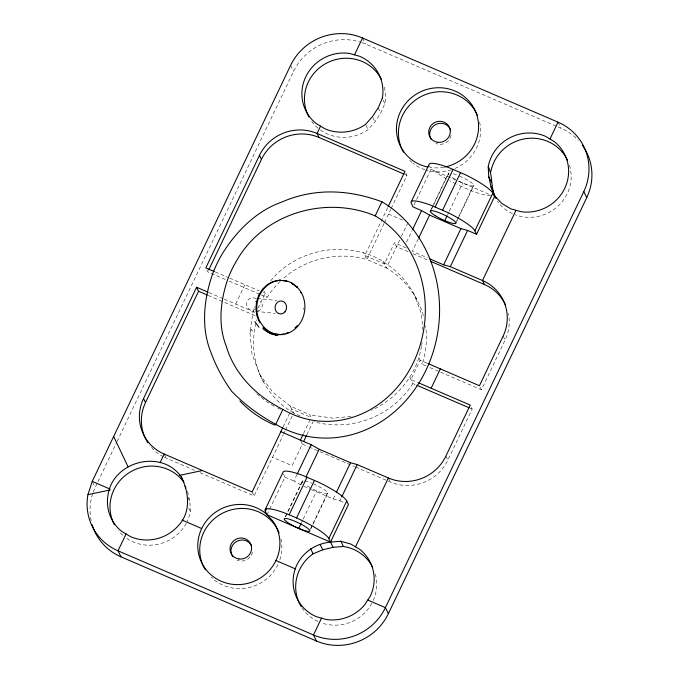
<?xml version="1.0" encoding="UTF-8"?>
<svg xmlns="http://www.w3.org/2000/svg" width="679" height="679" viewBox="0 0 679 679"><rect width="100%" height="100%" fill="white"/><g stroke="black" fill="none" stroke-linecap="round" stroke-linejoin="round"><path stroke-width="0.51" stroke-dasharray="3.4 2.55" d="M263.367 381.81L259.718 374.367L251.909 353.759L249.906 331.912L253.479 309.386L254.642 306.619M421.6 345.348L422.1 342.411M421.421 346.315C417.39 374.273 396.85 398.997 371.311 410.277M426.03 365.896L422.143 364.224L422.44 363.324A87.056 83.729 -26.1 0 0 425.521 325.793M320.429 130.012A40.825 39.263 -26.1 0 0 368.06 129.621L374.986 121.897L380.715 113.045L384.857 103.658A40.825 39.263 -26.1 0 0 383.788 85.248M249.974 332.574L251.374 329.544L250.67 328.644M93.261 492.02A54.43 52.351 -26.1 0 1 95.196 487.42L97.479 482.633M97.929 481.683L116.627 442.462M117.085 441.511L293.583 71.354A54.43 52.351 -26.1 0 1 360.863 42.268M235.689 304.082L244.915 284.722M258.071 308.164L265.099 293.421L263.172 292.59M283.101 426.972L291.647 409.055L311.186 417.466L309.879 414.793A159.429 27.78 25.5 0 1 290.128 405.957L272.831 392.326L259.718 374.367M387.658 207.681L364.861 255.508L384.407 263.919L394.55 242.641L406.984 248.353M199.965 472.643L254.09 495.95L283.304 434.687M283.754 433.745L285.095 430.927M285.545 429.985L292.267 415.887M383.991 223.527L366.83 259.522L365.913 259.268A87.056 83.729 -26.1 0 0 282.311 279.434M384.441 222.576L390.756 209.336M391.206 208.394L406.959 175.352L404.99 171.337M303.547 433.499L310.286 419.359M413.944 205.058L416.185 200.347M416.634 199.414L430.987 169.309L429.281 165.829M267 514.741L269.24 510.039M269.69 509.097L284.934 477.116L283.228 473.636M300.789 440.909L302.367 444.117L292.097 465.658L272.551 457.247M306.866 434.687L313.155 421.489M399.625 240.145L386.368 267.942A87.056 83.729 -26.1 0 1 423.594 316.626M401.399 236.428L407.604 223.399M406.594 242.089L412.051 230.639M301.009 484.984L293.914 480.987L296.647 475.266M431.284 209.064L432.183 207.18M432.633 206.246L448.327 173.323M431.742 208.835L433.541 205.075M433.983 204.133L448.335 174.036M285.239 516.872L302.282 481.131M285.689 516.643L302.291 481.844M418.222 238.949L412.306 251.349L427.498 257.893M447.503 214.971L448.844 212.145M449.294 211.211L462.747 182.99M301.451 522.779L302.792 519.953M303.241 519.011L316.694 490.798M456.704 220.717L458.495 216.957M458.945 216.015L473.747 184.977M455.813 223.315L457.612 219.555M458.062 218.613L473.755 185.69M310.651 528.525L327.694 492.784M310.659 529.247L312.459 525.478M312.9 524.536L327.702 493.497M311.398 489.567L333.236 498.972L335.511 494.202M333.236 498.972L339.907 500.788L341.724 496.977M355.524 467.008L390.315 481.997A43.541 41.877 -26.1 0 0 447.86 460.124L472.194 409.098L470.224 405.083M440.612 372.168L481.419 389.746L505.108 340.077A43.541 41.877 -26.1 0 0 508.367 313.528M270.658 280.851C287.658 259.76 315.141 248.692 341.851 249.278C357.561 250.704 373.475 253.921 386.224 263.834C399.617 272.372 409.717 285.01 416.617 299.193M257.714 311.024C262.272 310.261 263.825 304.311 260.515 301.221M350.967 416.405L333.016 418.196L309.879 414.793M257.18 298.412L276.981 300.534M255.703 311.305L275.334 313.409M256.458 298.616C245.603 294.219 242.641 309.599 253.632 311.084M361.814 42.582A54.43 52.351 -26.1 0 1 365.514 44.016L557.077 126.515M558.045 126.931L560.964 128.187A54.43 52.351 -26.1 0 1 578.27 140.307M430.987 169.309L490.611 194.983M405.032 174.52L406.959 175.352M388.507 214.055L403.394 220.471M408.113 251.654L396.519 246.664L394.55 242.641M412.951 253.734L428.415 260.397M215.353 271.999L228.704 277.745M229.655 278.152L259.327 290.935M426.904 363.104L420.174 360.201L410.948 379.553L417.678 382.455M225.284 279.442L207.791 271.906L206.221 268.697M229.171 281.114L260.261 294.508M261.237 294.924L267.068 297.436A87.056 83.729 -26.1 0 1 281.556 280.121M429.917 367.568L439.636 371.752M208.988 292.581L223.289 298.743M224.248 299.15L254.914 312.357M208.283 295.45L255.898 315.947M409.853 377.32L412.917 383.576L415.837 384.832M470.25 408.266L472.194 409.098M290.128 405.957L293.617 413.07L300.126 415.871M302.367 444.117L308.164 446.612M309.132 447.028L354.557 466.592M284.934 477.116L293.914 480.987M339.907 500.788L344.66 502.833M303.802 486.3L310.447 489.16M164.318 457.23A43.541 41.877 -26.1 0 0 166.143 458.07L195.136 470.555M277.677 408.045L280.478 409.31M274.027 406.161L266.066 401.365L254.718 392.08M433.923 170.582L435.672 172.016A35.376 6.162 25.5 0 0 448.853 180.207M251.374 329.544L252.69 331.021M558.011 122.161L560.964 128.187M362.561 37.99L365.514 44.016M503.139 336.063L505.108 340.077M383.151 100.178L384.857 103.658M378.161 107.825L380.715 113.045M372.856 117.552L374.986 121.897M365.93 125.267L368.06 129.621M480.24 387.336L481.419 389.746M290.629 65.328L293.583 71.354M383.075 261.211L386.368 267.942L366.83 259.522L363.333 252.384M419.079 357.969L422.143 364.224M445.891 456.11L447.86 460.124M388.354 477.974L390.315 481.997M263.834 290.833L267.068 297.436M253.759 308.47L254.608 310.184M252.13 491.936L254.09 495.95M187.71 497.079L189.84 501.433L190.383 511.499A40.825 39.263 -26.1 0 1 187.158 521.43M164.174 454.056L166.143 458.07M188.677 508.019L190.383 511.499M92.667 482.251L95.196 487.42M413.443 292.708L421.362 313.537L422.822 329.485M187.599 491.409L189.84 501.433M91.139 520.7A54.43 52.351 -26.1 0 1 92.921 492.962M252.418 552.103A10.889 10.474 -26.1 0 1 250.602 556.373M250.025 557.111A10.889 10.474 -26.1 0 1 237.166 560.217M451.111 135.393A10.889 10.474 -26.1 0 1 435.867 143.507M280.936 538.837A41.368 39.781 -26.1 0 1 278.797 562.594M277.932 564.529A41.368 39.781 -26.1 0 1 211.127 577.133M479.629 122.127A41.368 39.781 -26.1 0 1 453.351 169.13M451.51 169.784A41.368 39.781 -26.1 0 1 425.937 170.064M424.918 169.733A41.368 39.781 -26.1 0 1 412.951 163.206M412.145 162.544A41.368 39.781 -26.1 0 1 409.819 160.422M443.811 167.221A41.368 39.781 -26.1 0 1 430.206 167.467M163.41 456.78A43.541 41.877 -26.1 0 1 149.66 445.263M412.917 383.576A87.056 83.729 -26.1 0 1 314.071 421.744M293.617 413.07A87.056 83.729 -26.1 0 1 256.934 319.699M317.984 128.119A40.825 39.263 -26.1 0 1 311.669 121.337M569.46 165.209A40.825 39.263 -26.1 0 1 557.892 206.238A40.825 39.263 -26.1 0 1 515.285 214.827M512.407 213.63A40.825 39.263 -26.1 0 1 497.351 201.307M186.207 523.297A40.825 39.263 -26.1 0 1 125.963 537.853M122.738 535.29A40.825 39.263 -26.1 0 1 118.452 530.808M375.292 574.035A40.825 39.263 -26.1 0 1 373.272 600.448M371.888 603.258A40.825 39.263 -26.1 0 1 320.819 622.668M317.942 621.472A40.825 39.263 -26.1 0 1 301.722 607.459M303.683 309.556A206.077 96.588 -84.8 0 1 303.853 307.791M490.679 195.705A35.376 6.162 25.5 0 1 456.942 184.374M456.025 183.924A35.376 6.162 25.5 0 1 449.719 180.673M459.335 176.022A14.149 2.47 25.5 0 1 473.857 185.384A14.149 2.47 25.5 0 1 459.403 181.454M455.405 179.366A14.149 2.47 25.5 0 1 450.89 176.515M449.209 175.123A14.149 2.47 25.5 0 1 449.184 173.026M453.216 173.756A14.149 2.47 25.5 0 1 457.697 175.343M313.282 483.83A14.149 2.47 25.5 0 1 327.813 493.192A14.149 2.47 25.5 0 1 313.35 489.262M310.116 487.59A14.149 2.47 25.5 0 1 305.558 484.831M303.165 482.93A14.149 2.47 25.5 0 1 303.14 480.834M304.803 480.987A14.149 2.47 25.5 0 1 311.644 483.151"/><path stroke-width="1.02" d="M120.989 556.839L118.036 550.813A54.43 52.351 -26.1 0 1 87.939 494.635L92.242 481.394L290.629 65.328A54.43 52.351 -26.1 0 1 362.561 37.99L558.011 122.161A54.43 52.351 -26.1 0 1 583.804 191.58L586.758 197.606L388.371 613.672A54.43 52.351 -26.1 0 1 316.439 641.01L120.989 556.839A54.43 52.351 -26.1 0 1 92.191 524.808M268.078 332.43L268.426 331.573L263.35 327.541L262.815 328.254L265.319 330.537L271.031 333.89L277.355 335.434L278.959 334.382M160.066 462.671L164.174 454.056A43.541 41.877 -26.1 0 1 143.541 398.514L196.596 287.242L208.037 292.174M320.539 126.133L317.042 133.457A43.541 41.877 -26.1 0 0 259.497 155.33L205.822 267.891L214.403 271.583M147.946 442.835A43.541 41.877 -26.1 0 1 145.51 402.537L198.565 291.257L196.596 287.242M208.699 270.004L261.466 159.344A43.541 41.877 -26.1 0 1 319.011 137.472L404.064 174.104M126.065 533.974L118.036 550.813L313.486 634.984L316.439 641.01M354.531 54.838L362.561 37.99M267.136 330.554L266.669 331.539L269.291 331.666A27.219 24.037 -83.9 0 0 298.259 325.708A27.219 24.037 -83.9 0 0 301.391 292.717C297.937 286.894 292.403 282.108 285.638 280.8L287.107 281.403M275.742 424.333L282.863 409.403A108.861 96.163 -83.9 0 0 413.562 362.221A108.861 96.163 -83.9 0 0 375.198 215.88L381.921 201.782C348.972 189.475 314.538 187.777 281.895 202.028C256.815 210.787 237.098 230.495 223.068 252.512A126.167 122.305 -20.4 0 0 211.975 275.767C203.904 299.965 201.001 327.27 210.583 351.493C215.71 365.76 222.924 379.264 231.853 391.503C244.627 404.684 259.633 415.59 275.742 424.333A125.191 110.584 -83.9 0 0 426.039 370.08A125.191 110.584 -83.9 0 0 381.921 201.782M282.651 427.914L252.13 491.936L164.174 454.056M388.116 206.722L404.99 171.337L317.042 133.457L319.011 137.472M411.321 201.671L429.264 164.046A35.376 6.162 25.5 0 1 448.7 167.56L465.14 174.639A35.376 6.162 25.5 0 1 492.801 193.184L494.507 196.664M265.268 509.471L283.211 471.846A35.376 6.162 25.5 0 1 302.656 475.368L319.096 482.446A35.376 6.162 25.5 0 1 346.748 500.992L348.454 504.472L330.52 542.097C312.671 543.76 296.969 556.576 293.752 574.536A40.825 39.263 -26.1 0 0 316.329 616.676L326.404 619.52A40.825 39.263 -26.1 0 0 364.547 605.023L370.276 596.17A40.825 39.263 -26.1 0 0 359.828 549.421L350.933 544.1L340.858 541.256L330.52 542.097L267 514.741L265.379 513.146A41.368 39.781 -26.1 0 0 199.219 535.154A41.368 39.781 -26.1 0 0 245.773 583.813A41.368 39.781 -26.1 0 0 272.585 520.674L267 514.741L265.294 511.262L266.635 508.435M300.398 440.102L303.097 434.441M303.717 441.291L306.416 435.629M412.509 229.689L421.6 210.617L413.044 206.934L411.338 203.454A35.376 6.162 25.5 0 1 430.766 205.185L447.206 212.264A35.376 6.162 25.5 0 1 474.867 230.809L476.565 234.289L494.787 196.078L491.002 186.793L488.761 176.769L488.218 166.695A40.825 39.263 -26.1 0 1 545.398 136.267L554.293 141.58A40.825 39.263 -26.1 0 1 564.741 188.329A40.825 39.263 -26.1 0 1 520.869 211.678L510.795 208.835L501.9 203.513L494.787 196.078L495.645 197.818M297.096 474.307L311.194 444.753L280.851 431.683M430.401 211.661L431.292 209.777M418.671 237.998L429.586 215.116L421.6 210.617M305.991 476.896L319.181 449.243L311.194 444.753M435.197 206.959L453.131 169.343M265.294 511.262A35.376 6.162 25.5 0 1 284.713 512.993L289.144 514.767L307.078 477.142M442.615 210.159L460.557 172.534M289.144 514.767L296.562 517.967L314.504 480.342M444.804 220.616L447.054 215.914M298.76 528.423L301.001 523.713M429.4 258.707L443.642 264.844L460.922 228.611L467.593 230.427L476.565 234.289M336.419 492.3L350.508 462.739L357.188 464.555L388.354 477.974A43.541 41.877 -26.1 0 0 445.891 456.11L470.224 405.083L418.637 382.863M443.642 264.844L450.313 266.66L467.593 230.427M341.724 496.977L357.188 464.555M474.867 230.809L492.801 193.184M372.695 567.347A40.825 39.263 -26.1 0 0 343.413 546.476L333.075 547.316L328.814 538.617L346.748 500.992M321.515 618.136L313.486 634.984A54.43 52.351 -26.1 0 0 385.417 607.646L583.804 191.58M355.516 546.841L388.354 477.974M431.131 388.252L440.365 368.892M515.981 210.303L482.497 280.52A43.541 41.877 -26.1 0 1 503.139 336.063L479.45 385.731L427.863 363.511M549.982 139L558.011 122.161M265.319 330.537L265.871 329.553M264.038 329.442L264.606 328.551M277.397 334.238L275.742 335.222L274.282 333.949L268.426 331.573M301.179 606.585A40.825 39.263 -26.1 0 1 313.104 553.801L322.737 549.82L333.075 547.316M87.939 494.635L110.329 489.924M179.748 475.317L202.461 470.539M279.392 280.232L280.953 280.376L279.392 280.232A206.077 26.269 -7.9 0 0 273.187 281.505A206.077 49.431 -21.6 0 0 267.433 284.552A206.077 69.224 -36.1 0 0 262.535 289.144A206.077 84.306 -51.5 0 0 258.835 294.983A206.077 93.643 -67.9 0 0 256.56 301.663A206.077 96.588 -84.8 0 0 255.89 308.741A206.077 92.955 78.4 0 0 256.857 315.718A206.077 82.991 62.1 0 0 259.403 322.126L260.269 322.219L264.216 327.626L269.291 331.666M284.06 280.656L286.513 280.894L280.257 280.325A27.219 24.037 -83.9 0 0 260.269 322.219M280.537 334.526L274.282 333.949L272.568 334.45L271.337 332.761L269.529 333.211L269.011 331.81M282.506 280.512L286.513 280.894M296.587 287.225L297.444 287.31L291.503 283.185L292.369 283.279L292.768 284.195M300.525 292.624L301.391 292.717M255.796 301.468L256.56 301.663M375.198 215.88C326.124 195.128 263.902 213.062 237.064 259.989A109.709 106.348 -20.4 0 0 227.414 280.206C220.395 301.247 217.874 324.995 226.209 346.061C234.688 374.638 256.662 396.324 282.863 409.403M429.586 215.116L460.922 228.611M450.313 266.66L482.497 280.52L484.466 284.535A43.541 41.877 -26.1 0 1 505.566 305.024M430.342 261.228L484.466 284.535M198.565 291.257L207.307 295.026M416.804 385.248L469.274 407.841M319.181 449.243L350.508 462.739M92.242 481.394L109.896 488.99M182.091 520.089L201.697 528.525M275.963 560.514L295.569 568.951M367.772 600.049L385.417 607.646L388.371 613.672M275.139 425.198C261.848 419.741 249.838 411.355 239.891 401.009M296.562 517.967L301.153 520.072A35.376 6.162 25.5 0 1 328.814 538.617M296.01 286.572L297.444 287.31M181.259 476.896C161.712 448.7 113.172 461.109 108.08 494.575A40.825 39.263 -26.1 0 0 121.753 531.394L130.648 536.707A40.825 39.263 -26.1 0 0 178.874 525.062C191.181 511.626 188.889 492.029 181.259 476.896L183.814 482.115A40.825 39.263 -26.1 0 0 129.655 472.372A40.825 39.263 -26.1 0 0 114.479 524.825M488.218 166.695C493.387 176.464 490.094 188.745 496.213 198.514M488.761 176.769L491.324 181.989M491.002 186.793L493.565 192.013M259.497 155.33L261.466 159.344M340.858 541.256L343.413 546.476M320.182 544.592L322.737 549.82M310.541 548.581L313.104 553.801M143.541 398.514L145.51 402.537M185.044 486.181L185.893 487.921M113.656 436.487L128.127 466.88M582.302 145.187A54.43 52.351 -26.1 0 1 586.758 197.606M232.897 556.822A10.889 10.474 -26.1 0 1 236.428 541.545A10.889 10.474 -26.1 0 1 251.595 545.84M431.097 139.348A10.889 10.474 -26.1 0 1 435.96 124.393A10.889 10.474 -26.1 0 1 450.652 129.969M205.321 569.791A41.368 39.781 -26.1 0 1 222.975 512.968A41.368 39.781 -26.1 0 1 279.077 532.879M403.487 152.181A41.368 39.781 -26.1 0 1 421.667 96.257A41.368 39.781 -26.1 0 1 477.379 115.209M428.109 167.102A41.368 39.781 -26.1 0 1 404.073 105.576A41.368 39.781 -26.1 0 1 472.211 105.313A41.368 39.781 -26.1 0 1 444.779 167.034M308.945 116.992A40.825 39.263 -26.1 0 1 326.913 62.952A40.825 39.263 -26.1 0 1 381.488 79.545M490.781 171.914A40.825 39.263 -26.1 0 1 525.733 138.66A40.825 39.263 -26.1 0 1 567.61 160.439M258.92 327.244A206.246 72.237 46.2 0 1 254.854 321.591M288.176 332.481A206.077 49.431 -21.6 0 0 286.75 333.245A206.077 26.269 -7.9 0 0 285.18 333.567M282.082 334.204A206.077 26.269 -7.9 0 1 283.627 333.89M294.924 327.906A206.077 69.224 -36.1 0 1 297.385 325.614M382.294 98.438L378.161 107.825L372.432 116.678L365.506 124.393A40.825 39.263 -26.1 0 1 325.114 128.874L316.219 123.553A40.825 39.263 -26.1 0 1 305.771 76.803A40.825 39.263 -26.1 0 1 349.643 53.454L359.717 56.298A40.825 39.263 -26.1 0 1 382.294 98.438M238.872 558.97A10.889 10.474 -26.1 0 0 250.967 544.668A10.889 10.474 -26.1 0 0 232.549 541.969A10.889 10.474 -26.1 0 0 238.872 558.97M437.565 142.259A10.889 10.474 -26.1 0 0 449.668 127.958A10.889 10.474 -26.1 0 0 431.25 125.259A10.889 10.474 -26.1 0 0 437.565 142.259M285.01 311.848A6.535 5.771 -83.9 0 0 282.192 301.094A6.535 5.771 -83.9 0 0 275.284 309.471A6.535 5.771 -83.9 0 0 285.01 311.848M435.324 215.727A14.149 2.47 25.5 0 0 455.813 223.315A14.149 2.47 25.5 0 0 438.167 212.349A14.149 2.47 25.5 0 0 435.324 215.727M289.271 523.534A14.149 2.47 25.5 0 0 309.768 531.122A14.149 2.47 25.5 0 0 292.114 520.156A14.149 2.47 25.5 0 0 289.271 523.534"/></g></svg>
